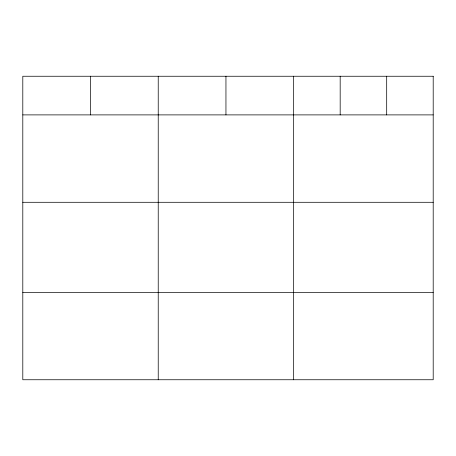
<?xml version="1.0" encoding="UTF-8"?>
<svg xmlns="http://www.w3.org/2000/svg" width="456" height="456" viewBox="0 0 456 456"><rect width="100%" height="100%" fill="white"/><g stroke="black" fill="none" stroke-linecap="round" stroke-linejoin="round"><path stroke-width="0.68" d="M22.8 114.889L433.2 114.889M22.8 202.293L433.2 202.293M22.8 292.347L433.2 292.347M386.688 76.249L386.688 114.889M340.176 76.249L340.176 114.889M293.664 76.249L293.664 379.751M225.948 76.249L225.948 114.889M158.232 76.249L158.232 379.751M90.516 76.249L90.516 114.889M433.2 76.249L22.8 76.249L22.8 379.751L433.2 379.751L433.2 76.249"/></g></svg>
